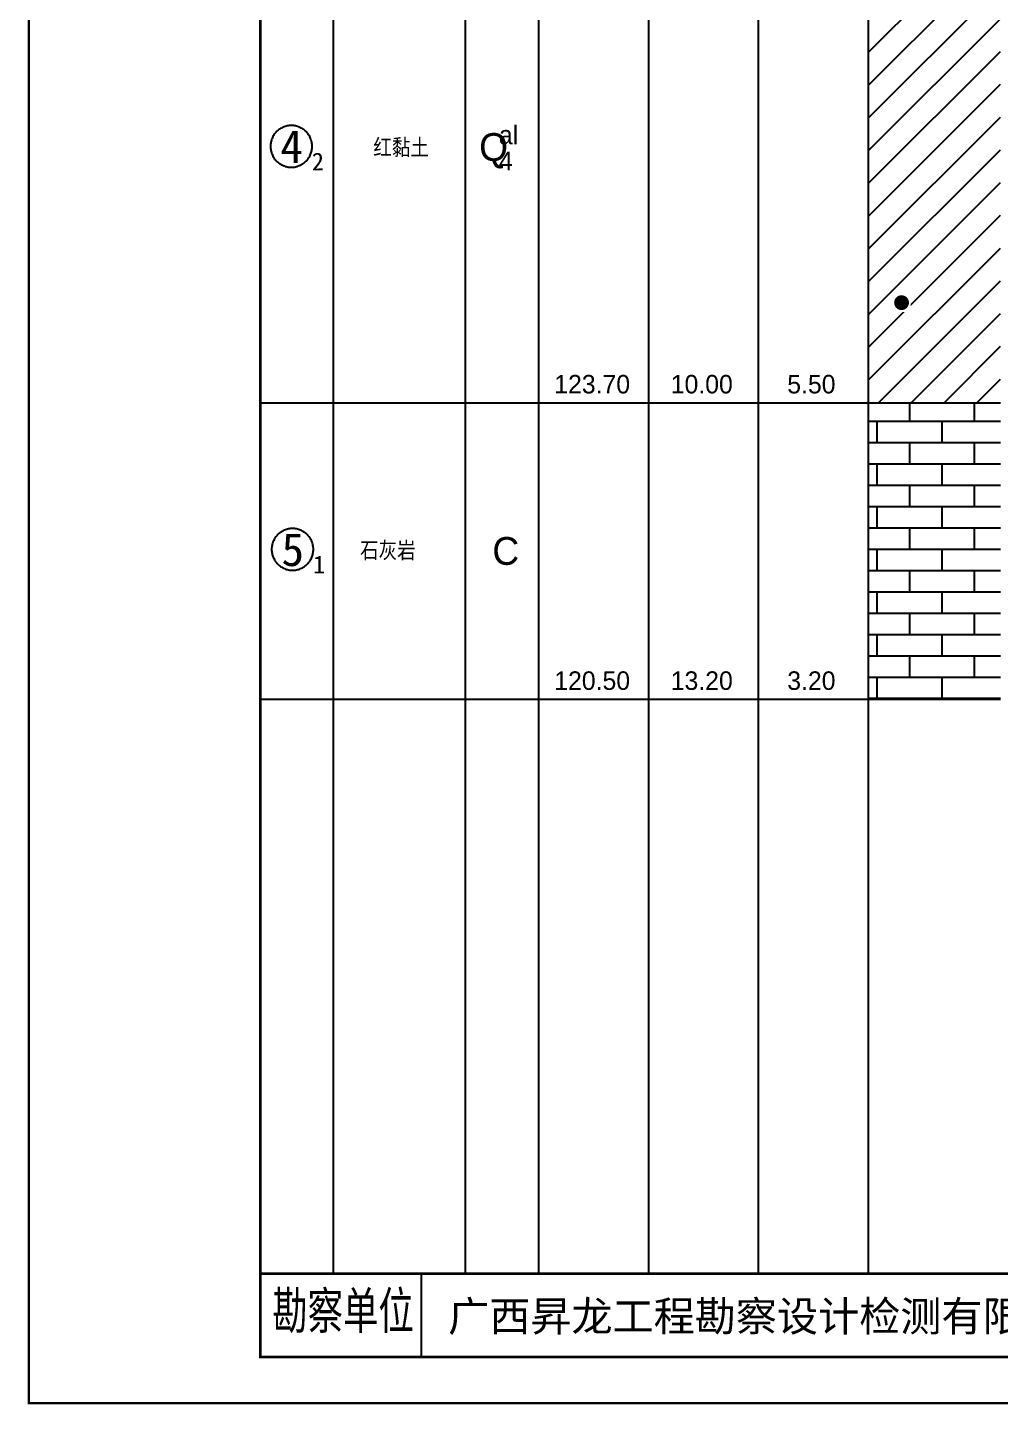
# Model space of a CAD drawing. Header units: millimetres. Extents: x 12489 to 89920, y 4630 to 4927.
# Drawn here: x 65729.3 to 65834.3, y 4629.6 to 4778.2 of the extents above; entities that cross this region are included whole.
import ezdxf
from ezdxf.enums import TextEntityAlignment as Align

# ---------------------------------------------------------------- set-up
doc = ezdxf.new("R2010")
doc.units = ezdxf.units.MM
doc.layers.add('GICAD_QUYANG', color=7, linetype='Continuous')
doc.layers.add('ZZT_TC', color=7, linetype='Continuous')
doc.styles.add('HT', font='simhei.ttf')
doc.styles.add('LZ_FONT', font='', dxfattribs={"width": 0.7, "height": 8})
doc.styles.add('成果图图块', font='', dxfattribs={"height": 2.5})
doc.styles.add('成果图表体', font='Comfont.shx', dxfattribs={"height": 2, "bigfont": 'Hztxt12a.shx'})
doc.styles.get('LZ_FONT').set_extended_font_data('FangSong_GB2312')
doc.styles.get('成果图图块').set_extended_font_data('FangSong_GB2312')

# ---------------------------------------------------------------- blocks, each defined once
blk = doc.blocks.new('DCBH-1-1-1504', base_point=(0.43, -0.11))
at = {"layer": 'ZZT_TC', "color": 7}
blk.add_polyline3d([(-0.19, 2.31, 0), (-0.3, 2.31, 0), (-0.41, 2.3, 0), (-0.52, 2.29, 0), (-0.63, 2.27, 0), (-0.73, 2.24, 0), (-0.84, 2.21, 0), (-0.95, 2.18, 0), (-1.05, 2.14, 0), (-1.15, 2.09, 0), (-1.25, 2.04, 0), (-1.35, 1.99, 0), (-1.44, 1.93, 0), (-1.53, 1.87, 0), (-1.62, 1.8, 0), (-1.7, 1.73, 0), (-1.78, 1.65, 0), (-1.86, 1.57, 0), (-1.93, 1.49, 0), (-2, 1.4, 0), (-2.06, 1.31, 0), (-2.12, 1.22, 0), (-2.17, 1.12, 0), (-2.22, 1.02, 0), (-2.27, 0.92, 0), (-2.31, 0.82, 0), (-2.34, 0.71, 0), (-2.37, 0.61, 0), (-2.4, 0.5, 0), (-2.41, 0.39, 0), (-2.43, 0.28, 0), (-2.44, 0.17, 0), (-2.44, 0.06, 0), (-2.44, -0.05, 0), (-2.43, -0.16, 0), (-2.41, -0.27, 0), (-2.4, -0.38, 0), (-2.37, -0.49, 0), (-2.34, -0.6, 0), (-2.31, -0.7, 0), (-2.27, -0.8, 0), (-2.22, -0.9, 0), (-2.17, -1, 0), (-2.12, -1.1, 0), (-2.06, -1.19, 0), (-2, -1.28, 0), (-1.93, -1.37, 0), (-1.86, -1.45, 0), (-1.78, -1.53, 0), (-1.7, -1.61, 0), (-1.62, -1.68, 0), (-1.53, -1.75, 0), (-1.44, -1.81, 0), (-1.35, -1.87, 0), (-1.25, -1.93, 0), (-1.15, -1.98, 0), (-1.05, -2.02, 0), (-0.95, -2.06, 0), (-0.84, -2.1, 0), (-0.73, -2.13, 0), (-0.63, -2.15, 0), (-0.52, -2.17, 0), (-0.41, -2.18, 0), (-0.3, -2.19, 0), (-0.19, -2.19, 0), (-0.08, -2.19, 0), (0.03, -2.18, 0), (0.14, -2.17, 0), (0.25, -2.15, 0), (0.36, -2.13, 0), (0.47, -2.1, 0), (0.57, -2.06, 0), (0.67, -2.02, 0), (0.77, -1.98, 0), (0.87, -1.93, 0), (0.97, -1.87, 0), (1.06, -1.81, 0), (1.15, -1.75, 0), (1.24, -1.68, 0), (1.32, -1.61, 0), (1.4, -1.53, 0), (1.48, -1.45, 0), (1.55, -1.37, 0), (1.62, -1.28, 0), (1.68, -1.19, 0), (1.74, -1.1, 0), (1.8, -1, 0), (1.85, -0.9, 0), (1.89, -0.8, 0), (1.93, -0.7, 0), (1.97, -0.6, 0), (2, -0.49, 0), (2.02, -0.38, 0), (2.04, -0.27, 0), (2.05, -0.16, 0), (2.06, -0.05, 0), (2.06, 0.06, 0), (2.06, 0.17, 0), (2.05, 0.28, 0), (2.04, 0.39, 0), (2.02, 0.5, 0), (2, 0.61, 0), (1.97, 0.71, 0), (1.93, 0.82, 0), (1.89, 0.92, 0), (1.85, 1.02, 0), (1.8, 1.12, 0), (1.74, 1.22, 0), (1.68, 1.31, 0), (1.62, 1.4, 0), (1.55, 1.49, 0), (1.48, 1.57, 0), (1.4, 1.65, 0), (1.32, 1.73, 0), (1.24, 1.8, 0), (1.15, 1.87, 0), (1.06, 1.93, 0), (0.97, 1.99, 0), (0.87, 2.04, 0), (0.77, 2.09, 0), (0.67, 2.14, 0), (0.57, 2.18, 0), (0.47, 2.21, 0), (0.36, 2.24, 0), (0.25, 2.27, 0), (0.14, 2.29, 0), (0.03, 2.3, 0), (-0.08, 2.31, 0), (-0.19, 2.31, 0)], dxfattribs=at)
at = {"style": '成果图图块'}
blk.add_text('4', height=3.57, dxfattribs=at).set_placement((-0.16, -1.74), align=Align.CENTER)
blk.add_text('2', height=1.91, dxfattribs=at).set_placement((2.03, -2.53))
blk = doc.blocks.new('DCBH-1-1-1505', base_point=(0.3, -0.11))
at = {"layer": 'ZZT_TC', "color": 7}
blk.add_polyline3d([(-0.19, 2.31, 0), (-0.3, 2.31, 0), (-0.41, 2.3, 0), (-0.52, 2.29, 0), (-0.63, 2.27, 0), (-0.73, 2.24, 0), (-0.84, 2.21, 0), (-0.95, 2.18, 0), (-1.05, 2.14, 0), (-1.15, 2.09, 0), (-1.25, 2.04, 0), (-1.35, 1.99, 0), (-1.44, 1.93, 0), (-1.53, 1.87, 0), (-1.62, 1.8, 0), (-1.7, 1.73, 0), (-1.78, 1.65, 0), (-1.86, 1.57, 0), (-1.93, 1.49, 0), (-2, 1.4, 0), (-2.06, 1.31, 0), (-2.12, 1.22, 0), (-2.17, 1.12, 0), (-2.22, 1.02, 0), (-2.27, 0.92, 0), (-2.31, 0.82, 0), (-2.34, 0.71, 0), (-2.37, 0.61, 0), (-2.4, 0.5, 0), (-2.41, 0.39, 0), (-2.43, 0.28, 0), (-2.44, 0.17, 0), (-2.44, 0.06, 0), (-2.44, -0.05, 0), (-2.43, -0.16, 0), (-2.41, -0.27, 0), (-2.4, -0.38, 0), (-2.37, -0.49, 0), (-2.34, -0.6, 0), (-2.31, -0.7, 0), (-2.27, -0.8, 0), (-2.22, -0.9, 0), (-2.17, -1, 0), (-2.12, -1.1, 0), (-2.06, -1.19, 0), (-2, -1.28, 0), (-1.93, -1.37, 0), (-1.86, -1.45, 0), (-1.78, -1.53, 0), (-1.7, -1.61, 0), (-1.62, -1.68, 0), (-1.53, -1.75, 0), (-1.44, -1.81, 0), (-1.35, -1.87, 0), (-1.25, -1.93, 0), (-1.15, -1.98, 0), (-1.05, -2.02, 0), (-0.95, -2.06, 0), (-0.84, -2.1, 0), (-0.73, -2.13, 0), (-0.63, -2.15, 0), (-0.52, -2.17, 0), (-0.41, -2.18, 0), (-0.3, -2.19, 0), (-0.19, -2.19, 0), (-0.08, -2.19, 0), (0.03, -2.18, 0), (0.14, -2.17, 0), (0.25, -2.15, 0), (0.36, -2.13, 0), (0.47, -2.1, 0), (0.57, -2.06, 0), (0.67, -2.02, 0), (0.77, -1.98, 0), (0.87, -1.93, 0), (0.97, -1.87, 0), (1.06, -1.81, 0), (1.15, -1.75, 0), (1.24, -1.68, 0), (1.32, -1.61, 0), (1.4, -1.53, 0), (1.48, -1.45, 0), (1.55, -1.37, 0), (1.62, -1.28, 0), (1.68, -1.19, 0), (1.74, -1.1, 0), (1.8, -1, 0), (1.85, -0.9, 0), (1.89, -0.8, 0), (1.93, -0.7, 0), (1.97, -0.6, 0), (2, -0.49, 0), (2.02, -0.38, 0), (2.04, -0.27, 0), (2.05, -0.16, 0), (2.06, -0.05, 0), (2.06, 0.06, 0), (2.06, 0.17, 0), (2.05, 0.28, 0), (2.04, 0.39, 0), (2.02, 0.5, 0), (2, 0.61, 0), (1.97, 0.71, 0), (1.93, 0.82, 0), (1.89, 0.92, 0), (1.85, 1.02, 0), (1.8, 1.12, 0), (1.74, 1.22, 0), (1.68, 1.31, 0), (1.62, 1.4, 0), (1.55, 1.49, 0), (1.48, 1.57, 0), (1.4, 1.65, 0), (1.32, 1.73, 0), (1.24, 1.8, 0), (1.15, 1.87, 0), (1.06, 1.93, 0), (0.97, 1.99, 0), (0.87, 2.04, 0), (0.77, 2.09, 0), (0.67, 2.14, 0), (0.57, 2.18, 0), (0.47, 2.21, 0), (0.36, 2.24, 0), (0.25, 2.27, 0), (0.14, 2.29, 0), (0.03, 2.3, 0), (-0.08, 2.31, 0), (-0.19, 2.31, 0)], dxfattribs=at)
at = {"style": '成果图图块'}
blk.add_text('5', height=3.57, dxfattribs=at).set_placement((-0.16, -1.74), align=Align.CENTER)
blk.add_text('1', height=1.91, dxfattribs=at).set_placement((2.03, -2.53))
blk = doc.blocks.new('gkqy1.dwg', base_point=(0.8, 0))
blk.add_wipeout([(-0.2, -0.2), (1.8, -0.2), (1.8, 1.8), (-0.2, 1.8)])
at = {"layer": 'GICAD_QUYANG'}
h = blk.add_hatch(color=7, dxfattribs=at)
edge = h.paths.add_edge_path()
edge.add_arc((0.8, 0.8), 0.8, 0, 360)
blk = doc.blocks.new('钻孔柱状图路桥昇龙制图梁世成校核莫家里.dwg243', base_point=(25, 236))
blk.add_line((42.36, 5), (42.36, 14))
blk.add_line((42.36, 5), (42.36, 14))
for points, const_width in [([(0, 0), (210, 0), (210, 297), (0, 297)], 0.25), ([(25, 5), (205, 5), (205, 292), (25, 292)], 0.3)]:
    blk.add_lwpolyline(points, close=True, dxfattribs=dict(const_width=const_width))
at = {"const_width": 0.3}
blk.add_lwpolyline([(25, 14), (205, 14)], dxfattribs=at)
at = {"style": 'LZ_FONT', "width": 0.7}
blk.add_text('勘察单位', height=4, dxfattribs=at).set_placement((26.27, 8))
at = {"style": 'HT'}
blk.add_text('广西昇龙工程勘察设计检测有限公司', height=3.2514, dxfattribs=at).set_placement((45.25, 7.77))

msp = doc.modelspace()

# ---------------------------------------------------------------- hatches: boundary and pattern name
at = {"linetype": 'Continuous'}
h = msp.add_hatch(dxfattribs=at)
h.set_pattern_fill('GKNXT', scale=0.5, style=0, pattern_type=2)
h.set_pattern_definition([(45, (0, 0), (-1.76776695, 1.76776695), [])])
h.paths.add_polyline_path([(65820.06, 4737.71), (65834.29, 4737.71), (65834.29, 4792.71), (65820.06, 4792.71)])
h = msp.add_hatch(dxfattribs=at)
h.set_pattern_fill('GKSHY', scale=0.5, style=0, pattern_type=2)
h.set_pattern_definition([(0, (0, 0), (0, 2.3), []), (90, (0, 0), (-3.5, 2.3), [2.3, -2.3])])
h.paths.add_polyline_path([(65820.06, 4705.71), (65834.29, 4705.71), (65834.29, 4737.71), (65820.06, 4737.71)])

# ---------------------------------------------------------------- linework, layer by layer
at = {"color": 0}
for p, q in [((65754.45, 4737.71), (65754.45, 4792.71)), ((65762.35, 4737.71), (65762.35, 4792.71)), ((65754.45, 4737.71), (65762.35, 4737.71)), ((65754.45, 4737.71), (65762.35, 4737.71)), ((65754.45, 4705.71), (65754.45, 4737.71)), ((65762.35, 4705.71), (65762.35, 4737.71)), ((65754.45, 4705.71), (65762.35, 4705.71))]:
    msp.add_line(p, q, dxfattribs=at)
for points in [[(65754.45, 4643.71), (65754.45, 4837.71)], [(65762.35, 4643.71), (65762.35, 4837.71)], [(65762.35, 4643.71), (65762.35, 4837.71)], [(65776.58, 4643.71), (65776.58, 4837.71)], [(65776.58, 4643.71), (65776.58, 4837.71)], [(65784.49, 4643.71), (65784.49, 4837.71)], [(65784.49, 4643.71), (65784.49, 4837.71)], [(65796.35, 4643.71), (65796.35, 4837.71)], [(65796.35, 4643.71), (65796.35, 4837.71)], [(65808.2, 4643.71), (65808.2, 4837.71)], [(65808.2, 4643.71), (65808.2, 4837.71)], [(65820.06, 4643.71), (65820.06, 4837.71)], [(65820.06, 4643.71), (65820.06, 4837.71)], [(65762.35, 4737.71), (65762.35, 4792.71)], [(65776.58, 4737.71), (65776.58, 4792.71)], [(65776.58, 4737.71), (65776.58, 4792.71)], [(65784.49, 4737.71), (65784.49, 4792.71)], [(65784.49, 4737.71), (65784.49, 4792.71)], [(65796.35, 4737.71), (65796.35, 4792.71)], [(65796.35, 4737.71), (65796.35, 4792.71)], [(65808.2, 4737.71), (65808.2, 4792.71)], [(65808.2, 4737.71), (65808.2, 4792.71)], [(65820.06, 4737.71), (65820.06, 4792.71)], [(65762.35, 4737.71), (65776.58, 4737.71)], [(65762.35, 4737.71), (65776.58, 4737.71)], [(65762.35, 4705.71), (65762.35, 4737.71)], [(65776.58, 4705.71), (65776.58, 4737.71)], [(65776.58, 4737.71), (65784.49, 4737.71)], [(65776.58, 4737.71), (65784.49, 4737.71)], [(65776.58, 4705.71), (65776.58, 4737.71)], [(65784.49, 4705.71), (65784.49, 4737.71)], [(65784.49, 4737.71), (65796.35, 4737.71)], [(65784.49, 4737.71), (65796.35, 4737.71)], [(65784.49, 4705.71), (65784.49, 4737.71)], [(65796.35, 4705.71), (65796.35, 4737.71)], [(65796.35, 4737.71), (65808.2, 4737.71)], [(65796.35, 4737.71), (65808.2, 4737.71)], [(65796.35, 4705.71), (65796.35, 4737.71)], [(65808.2, 4705.71), (65808.2, 4737.71)], [(65808.2, 4737.71), (65820.06, 4737.71)], [(65808.2, 4737.71), (65820.06, 4737.71)], [(65808.2, 4705.71), (65808.2, 4737.71)], [(65820.06, 4705.71), (65820.06, 4737.71)], [(65762.35, 4705.71), (65776.58, 4705.71)], [(65776.58, 4705.71), (65784.49, 4705.71)], [(65784.49, 4705.71), (65796.35, 4705.71)], [(65796.35, 4705.71), (65808.2, 4705.71)], [(65808.2, 4705.71), (65820.06, 4705.71)], [(65754.45, 4643.71), (65762.35, 4643.71)], [(65762.35, 4643.71), (65776.58, 4643.71)], [(65776.58, 4643.71), (65784.49, 4643.71)], [(65784.49, 4643.71), (65796.35, 4643.71)], [(65796.35, 4643.71), (65808.2, 4643.71)], [(65808.2, 4643.71), (65820.06, 4643.71)], [(65820.06, 4643.71), (65834.29, 4643.71)]]:
    msp.add_lwpolyline(points, dxfattribs=at)
at = {"color": 7, "flags": 128}
for points in [[(65820.06, 4737.71), (65834.29, 4737.71)], [(65820.06, 4705.71), (65834.29, 4705.71)]]:
    msp.add_lwpolyline(points, dxfattribs=at)

# ---------------------------------------------------------------- block references
for name, p in [('DCBH-1-1-1504', (65758.4, 4765.21)), ('DCBH-1-1-1505', (65758.4, 4721.71))]:
    msp.add_blockref(name, p)

# ---------------------------------------------------------------- texts
at = {"color": 0, "style": '成果图表体'}
for s, height, p in [('红黏土', 2, (65766.63, 4764.21)), ('Q', 3, (65778.05, 4763.81)), ('al', 2, (65780.18, 4765.61)), ('4', 2, (65780.18, 4762.81)), ('123.70', 2, (65786.15, 4738.71)), ('10.00', 2, (65798.72, 4738.71)), ('5.50', 2, (65811.29, 4738.71)), ('石灰岩', 2, (65765.2, 4720.71)), ('C', 3, (65779.47, 4720.21)), ('120.50', 2, (65786.15, 4706.71)), ('13.20', 2, (65798.72, 4706.71)), ('3.20', 2, (65811.29, 4706.71))]:
    msp.add_text(s, height=height, dxfattribs=at).set_placement(p)

# ---------------------------------------------------------------- next in the draw order: block references
msp.add_blockref('gkqy1.dwg', (65823.62, 4747.71))

# ---------------------------------------------------------------- next in the draw order: block references
msp.add_blockref('钻孔柱状图路桥昇龙制图梁世成校核莫家里.dwg243', (65754.45, 4865.71))

doc.saveas('drawing.dxf')
